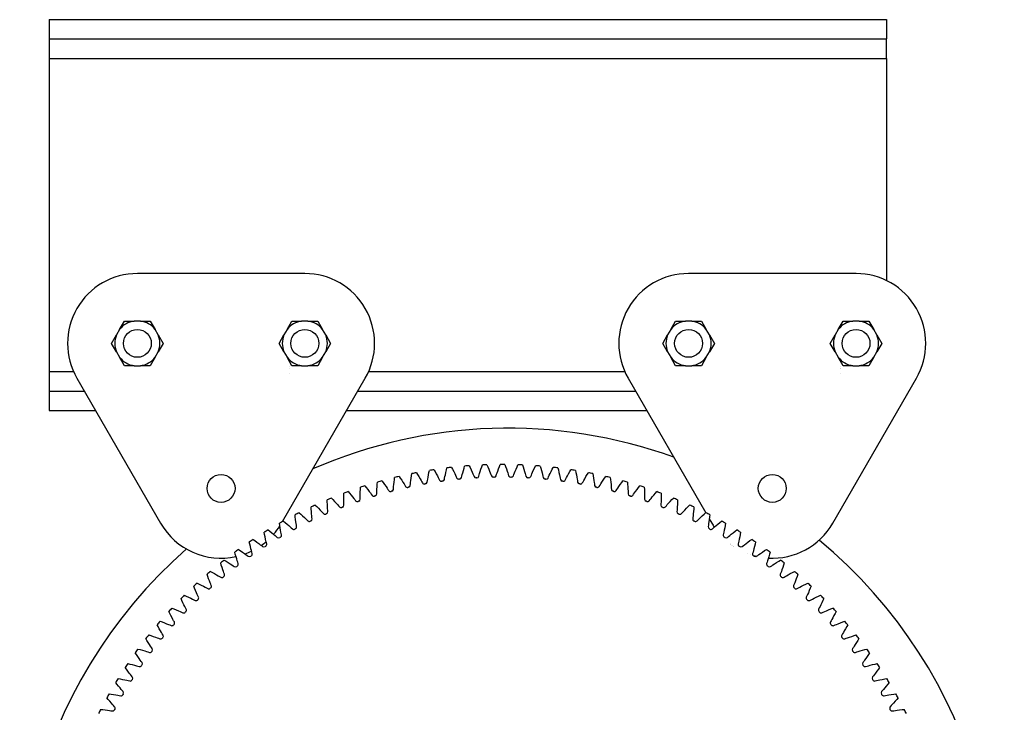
# Model space of a CAD drawing. Extents: x -2061 to 933, y -1034 to 399.
# Drawn here: x -219.9 to 130.1, y -8.7 to 239.8 of the extents above; entities that cross this region are included whole.
import ezdxf

# ---------------------------------------------------------------- set-up
doc = ezdxf.new("R2010")
doc.units = 0
doc.layers.get('0').update_dxf_attribs({"linetype": 'CONTINUOUS'})

msp = doc.modelspace()

# ---------------------------------------------------------------- linework, layer by layer
at = {"color": 1}
for p, q in [((-209.249185, 239.837821), (-209.249185, 232.937821)), ((-209.249185, 239.837821), (90.750815, 239.837821)), ((90.750815, 239.837821), (90.750815, 232.937821)), ((-209.249185, 232.937821), (-209.249185, 225.937821)), ((-209.249185, 232.937821), (90.750815, 232.937821)), ((90.750815, 225.937821), (90.750815, 232.937821)), ((-209.249185, 225.937821), (-209.249185, 113.737821)), ((-209.249185, 225.937821), (90.750815, 225.937821)), ((90.750815, 225.937821), (90.750815, 146.279095)), ((-117.676752, 148.83822), (-177.676752, 148.83822)), ((79.802276, 148.83822), (19.802276, 148.83822)), ((-184.037864, 128.82045), (-182.296026, 131.837961)), ((-182.296026, 131.837961), (-178.810948, 131.83822)), ((-176.542557, 131.83822), (-178.810948, 131.83822)), ((-176.542557, 131.83822), (-173.057478, 131.837961)), ((-173.057478, 131.837961), (-171.315641, 128.82045)), ((-124.037864, 128.82045), (-122.296026, 131.837961)), ((-122.296026, 131.837961), (-118.810948, 131.83822)), ((-116.542557, 131.83822), (-118.810948, 131.83822)), ((-116.542557, 131.83822), (-113.057478, 131.837961)), ((-113.057478, 131.837961), (-111.315641, 128.82045)), ((13.441165, 128.82045), (15.183003, 131.837961)), ((15.183003, 131.837961), (18.668081, 131.83822)), ((20.936472, 131.83822), (18.668081, 131.83822)), ((20.936472, 131.83822), (24.42155, 131.837961)), ((24.42155, 131.837961), (26.163388, 128.82045)), ((73.441165, 128.82045), (75.183003, 131.837961)), ((75.183003, 131.837961), (78.668081, 131.83822)), ((80.936472, 131.83822), (78.668081, 131.83822)), ((80.936472, 131.83822), (84.42155, 131.837961)), ((84.42155, 131.837961), (86.163388, 128.82045)), ((-186.914368, 123.838758), (-185.172046, 126.855989)), ((-184.037867, 128.820446), (-185.172044, 126.855993)), ((-170.18146, 126.855993), (-171.315638, 128.820446)), ((-170.181459, 126.855989), (-168.439137, 123.837682)), ((-126.914368, 123.838758), (-125.172046, 126.855989)), ((-124.037867, 128.820446), (-125.172044, 126.855993)), ((-110.18146, 126.855993), (-111.315638, 128.820446)), ((-110.181459, 126.855989), (-108.439137, 123.837682)), ((10.564661, 123.838758), (12.306983, 126.855989)), ((13.441162, 128.820446), (12.306984, 126.855993)), ((27.297568, 126.855993), (26.163391, 128.820446)), ((27.29757, 126.855989), (29.039892, 123.837682)), ((70.564661, 123.838758), (72.306983, 126.855989)), ((73.441162, 128.820446), (72.306984, 126.855993)), ((87.297568, 126.855993), (86.163391, 128.820446)), ((87.29757, 126.855989), (89.039892, 123.837682)), ((-185.172046, 120.820451), (-186.914368, 123.838758)), ((-168.439137, 123.837682), (-170.181459, 120.820451)), ((-125.172046, 120.820451), (-126.914368, 123.838758)), ((-108.439137, 123.837682), (-110.181459, 120.820451)), ((12.306983, 120.820451), (10.564661, 123.838758)), ((29.039892, 123.837682), (27.29757, 120.820451)), ((72.306983, 120.820451), (70.564661, 123.838758)), ((89.039892, 123.837682), (87.29757, 120.820451)), ((-185.172044, 120.820446), (-184.037867, 118.855993)), ((-171.315638, 118.855993), (-170.18146, 120.820446)), ((-125.172044, 120.820446), (-124.037867, 118.855993)), ((-111.315638, 118.855993), (-110.18146, 120.820446)), ((12.306984, 120.820446), (13.441162, 118.855993)), ((26.163391, 118.855993), (27.297568, 120.820446)), ((72.306984, 120.820446), (73.441162, 118.855993)), ((86.163391, 118.855993), (87.297568, 120.820446)), ((-182.296026, 115.838479), (-184.037864, 118.85599)), ((-178.810948, 115.83822), (-182.296026, 115.838479)), ((-178.810948, 115.83822), (-176.542557, 115.83822)), ((-173.057478, 115.838479), (-176.542557, 115.83822)), ((-171.315641, 118.85599), (-173.057478, 115.838479)), ((-122.296026, 115.838479), (-124.037864, 118.85599)), ((-118.810948, 115.83822), (-122.296026, 115.838479)), ((-118.810948, 115.83822), (-116.542557, 115.83822)), ((-113.057478, 115.838479), (-116.542557, 115.83822)), ((-111.315641, 118.85599), (-113.057478, 115.838479)), ((15.183003, 115.838479), (13.441165, 118.85599)), ((18.668081, 115.83822), (15.183003, 115.838479)), ((18.668081, 115.83822), (20.936472, 115.83822)), ((24.42155, 115.838479), (20.936472, 115.83822)), ((26.163388, 118.85599), (24.42155, 115.838479)), ((75.183003, 115.838479), (73.441165, 118.85599)), ((78.668081, 115.83822), (75.183003, 115.838479)), ((78.668081, 115.83822), (80.936472, 115.83822)), ((84.42155, 115.838479), (80.936472, 115.83822)), ((86.163388, 118.85599), (84.42155, 115.838479)), ((-209.249185, 113.737821), (-209.249185, 106.737821)), ((-209.249185, 113.737821), (-200.535741, 113.737821)), ((-123.232667, 113.201876), (-123.231567, 113.201301)), ((-94.817763, 113.737821), (-3.056713, 113.737821)), ((74.246361, 113.201876), (74.247462, 113.201301)), ((-199.327387, 111.33822), (-169.327387, 59.376696)), ((-125.661449, 60.008319), (-96.026117, 111.33822)), ((-1.848359, 111.33822), (25.976092, 63.144858)), ((71.452912, 59.376696), (101.452912, 111.33822)), ((-209.249185, 106.737821), (-209.249185, 99.837821)), ((-209.249185, 106.737821), (-196.671346, 106.737821)), ((-98.682159, 106.737821), (0.807683, 106.737821)), ((-209.249185, 99.837821), (-192.687629, 99.837821)), ((-102.665876, 99.837821), (4.7914, 99.837821)), ((-79.422741, 76.429349), (-79.29119, 77.178795)), ((-77.682644, 77.498755), (-77.274306, 76.856699)), ((-73.372582, 76.706362), (-73.195554, 77.585072)), ((-73.195554, 77.585072), (-73.034681, 78.328776)), ((-71.414814, 78.585338), (-71.031998, 77.927745)), ((-71.031998, 77.927745), (-70.592123, 77.146793)), ((-70.592123, 77.146793), (-70.182081, 76.391367)), ((-67.328766, 76.786029), (-67.139183, 77.624343)), ((-67.139183, 77.624343), (-66.927795, 78.495426)), ((-66.927795, 78.495426), (-66.737848, 79.232241)), ((-65.109157, 79.425009), (-64.752453, 78.752894)), ((-64.752453, 78.752894), (-64.343578, 77.955274)), ((-64.343578, 77.955274), (-63.96351, 77.184333)), ((-63.96351, 77.184333), (-63.673368, 76.574012)), ((-61.262399, 76.811472), (-61.0969, 77.46667)), ((-61.0969, 77.46667), (-60.874551, 78.296895)), ((-60.874551, 78.296895), (-60.629127, 79.159006)), ((-60.629127, 79.159006), (-60.4104, 79.887796)), ((-58.775396, 80.016474), (-58.445354, 79.330873)), ((-58.445354, 79.330873), (-58.068109, 78.517816)), ((-58.068109, 78.517816), (-57.718601, 77.732547)), ((-57.718601, 77.732547), (-57.452643, 77.111306)), ((-57.452643, 77.111306), (-57.245777, 76.611993)), ((-55.180955, 76.733762), (-55.034211, 77.253928)), ((-55.034211, 77.253928), (-54.843116, 77.902124)), ((-54.843116, 77.902124), (-54.588345, 78.72298)), ((-54.588345, 78.72298), (-54.309263, 79.574791)), ((-54.309263, 79.574791), (-54.062092, 80.294432)), ((-52.423298, 80.35882), (-52.120426, 79.660791)), ((-52.120426, 79.660791), (-51.775392, 78.83355)), ((-51.775392, 78.83355), (-51.456983, 78.035165)), ((-51.456983, 78.035165), (-51.215621, 77.403961)), ((-51.215621, 77.403961), (-51.028517, 76.896911)), ((-48.960506, 76.937522), (-48.793454, 77.451527)), ((-48.793454, 77.451527), (-48.577058, 78.09172)), ((-48.577058, 78.09172), (-48.290257, 78.90194)), ((-48.290257, 78.90194), (-47.977948, 79.742139)), ((-47.977948, 79.742139), (-47.702715, 80.45152)), ((-46.062656, 80.45152), (-45.787423, 79.742139)), ((-45.787423, 79.742139), (-45.475132, 78.901989)), ((-45.475132, 78.901989), (-45.188313, 78.09172)), ((-45.188313, 78.09172), (-44.971917, 77.451526)), ((-44.971917, 77.451527), (-44.804865, 76.937522)), ((-42.736854, 76.896911), (-42.54975, 77.403961)), ((-42.54975, 77.403961), (-42.308388, 78.035165)), ((-42.308388, 78.035165), (-41.989998, 78.833502)), ((-41.989998, 78.833502), (-41.644945, 79.660791)), ((-41.644945, 79.660791), (-41.342073, 80.35882)), ((-39.703278, 80.294432), (-39.456108, 79.574791)), ((-39.456108, 79.574791), (-39.177042, 78.723029)), ((-39.177042, 78.723029), (-38.922255, 77.902124)), ((-38.922255, 77.902124), (-38.73116, 77.253928)), ((-38.73116, 77.253928), (-38.584416, 76.733762)), ((-36.519594, 76.611993), (-36.312728, 77.111306)), ((-36.312728, 77.111306), (-36.04677, 77.732548)), ((-36.04677, 77.732548), (-35.697284, 78.517768)), ((-35.697284, 78.517768), (-35.320017, 79.330873)), ((-35.320017, 79.330873), (-34.989975, 80.016474)), ((-33.354971, 79.887796), (-33.136244, 79.159006)), ((-33.136244, 79.159006), (-32.890833, 78.296945)), ((-32.890833, 78.296945), (-32.668471, 77.46667)), ((-32.668471, 77.46667), (-32.502972, 76.811472)), ((-30.092003, 76.574012), (-29.801861, 77.184333)), ((-29.801861, 77.184333), (-29.421816, 77.955228)), ((-29.421816, 77.955228), (-29.012918, 78.752894)), ((-29.012918, 78.752894), (-28.656214, 79.425009)), ((-27.027523, 79.232241), (-26.837576, 78.495426)), ((-26.837576, 78.495426), (-26.626199, 77.624394)), ((-26.626199, 77.624394), (-26.436605, 76.786029)), ((-23.58329, 76.391368), (-23.173273, 77.146747)), ((-23.173273, 77.146747), (-22.733373, 77.927745)), ((-22.733373, 77.927745), (-22.350557, 78.585338)), ((-20.73069, 78.328776), (-20.569817, 77.585072)), ((-20.569817, 77.585072), (-20.392799, 76.706413)), ((-16.491065, 76.856699), (-16.082727, 77.498755)), ((-14.474181, 77.178795), (-14.34263, 76.429349)), ((-91.717068, 73.389299), (-91.644723, 74.146757)), ((-90.066239, 74.591935), (-89.608785, 73.983896)), ((-89.608785, 73.983896), (-89.080169, 73.260058)), ((-85.797028, 73.285362), (-85.707293, 74.140148)), ((-85.707293, 74.140148), (-85.599754, 75.030039)), ((-85.599754, 75.030039), (-85.497727, 75.784072)), ((-83.902983, 76.166936), (-83.469753, 75.541407)), ((-83.469753, 75.541407), (-82.969962, 74.797374)), ((-82.969962, 74.797374), (-82.501914, 74.076448)), ((-82.501914, 74.076448), (-82.142047, 73.50446)), ((-82.142047, 73.50446), (-81.859618, 73.043656)), ((-79.839266, 73.486934), (-79.775701, 74.023653)), ((-79.775701, 74.023653), (-79.688359, 74.693762)), ((-79.688359, 74.693762), (-79.565134, 75.544367)), ((-79.565134, 75.544367), (-79.422741, 76.429349)), ((-77.274306, 76.856699), (-76.804111, 76.093618)), ((-76.804111, 76.093618), (-76.364727, 75.354873)), ((-76.364727, 75.354873), (-76.027594, 74.769198)), ((-76.027594, 74.769198), (-75.763474, 74.29766)), ((-75.763474, 74.29766), (-75.512408, 73.838061)), ((-73.80375, 74.143189), (-73.727277, 74.661279)), ((-73.727277, 74.661279), (-73.642689, 75.195088)), ((-73.642689, 75.195088), (-73.529106, 75.861251)), ((-73.529106, 75.861251), (-73.372582, 76.706362)), ((-70.182081, 76.391367), (-69.868202, 75.792908)), ((-69.868202, 75.792908), (-69.622798, 75.311364)), ((-69.622798, 75.311364), (-69.389969, 74.842263)), ((-67.670649, 75.080074), (-67.573895, 75.594762)), ((-67.573895, 75.594762), (-67.468415, 76.124839)), ((-67.468415, 76.124839), (-67.328766, 76.786029)), ((-63.673368, 76.574012), (-63.447058, 76.083205)), ((-63.447058, 76.083205), (-63.232825, 75.605325)), ((-61.505495, 75.775452), (-61.388609, 76.285945)), ((-61.388609, 76.285945), (-61.262399, 76.811472)), ((-57.245777, 76.611993), (-57.050471, 76.12607)), ((-55.317793, 76.228251), (-55.180955, 76.733762)), ((-51.028517, 76.896911), (-50.852439, 76.403696)), ((-49.117085, 76.437773), (-48.960506, 76.937522)), ((-44.804865, 76.937522), (-44.648286, 76.437774)), ((-42.912932, 76.403695), (-42.736854, 76.896911)), ((-38.584416, 76.733762), (-38.447578, 76.228252)), ((-36.7149, 76.12607), (-36.519594, 76.611993)), ((-32.502972, 76.811472), (-32.376762, 76.285945)), ((-32.376762, 76.285945), (-32.259876, 75.775452)), ((-30.532546, 75.605325), (-30.318313, 76.083205)), ((-30.318313, 76.083205), (-30.092003, 76.574012)), ((-26.436605, 76.786029), (-26.296956, 76.124839)), ((-26.296956, 76.124839), (-26.191476, 75.594762)), ((-26.191476, 75.594762), (-26.094722, 75.080074)), ((-24.375402, 74.842263), (-24.142573, 75.311364)), ((-24.142573, 75.311364), (-23.897169, 75.792908)), ((-23.897169, 75.792908), (-23.58329, 76.391368)), ((-20.392799, 76.706413), (-20.236265, 75.861251)), ((-20.236265, 75.861251), (-20.122682, 75.195088)), ((-20.122682, 75.195088), (-20.038094, 74.661279)), ((-20.038094, 74.661279), (-19.961621, 74.143189)), ((-18.252963, 73.838061), (-18.001897, 74.29766)), ((-18.001897, 74.29766), (-17.737777, 74.769198)), ((-17.737777, 74.769198), (-17.400644, 75.354873)), ((-17.400644, 75.354873), (-16.961287, 76.093574)), ((-16.961287, 76.093574), (-16.491065, 76.856699)), ((-14.34263, 76.429349), (-14.200245, 75.544418)), ((-14.200245, 75.544418), (-14.077012, 74.693762)), ((-14.077012, 74.693762), (-13.98967, 74.023653)), ((-13.98967, 74.023653), (-13.926105, 73.486935)), ((-11.905753, 73.043655), (-11.623324, 73.50446)), ((-11.623324, 73.50446), (-11.263457, 74.076449)), ((-11.263457, 74.076449), (-10.795438, 74.79733)), ((-10.795438, 74.79733), (-10.295618, 75.541407)), ((-10.295618, 75.541407), (-9.862388, 76.166936)), ((-8.267644, 75.784072), (-8.165617, 75.030039)), ((-8.165617, 75.030039), (-8.058084, 74.1402)), ((-8.058084, 74.1402), (-7.968343, 73.285361)), ((-4.685233, 73.260016), (-4.156586, 73.983896)), ((-4.156586, 73.983896), (-3.699132, 74.591935)), ((-2.120648, 74.146757), (-2.048303, 73.389299)), ((-103.734975, 69.394019), (-103.722283, 70.154817)), ((-102.183593, 70.72247), (-101.679843, 70.152197)), ((-101.679843, 70.152197), (-101.096065, 69.472065)), ((-97.82503, 69.754883), (-97.802637, 70.614075)), ((-97.802637, 70.614075), (-97.76525, 71.509659)), ((-97.76525, 71.509659), (-97.722699, 72.269373)), ((-96.16291, 72.77618), (-95.681936, 72.186569)), ((-95.681936, 72.186569), (-95.12531, 71.484043)), ((-95.12531, 71.484043), (-94.602141, 70.802063)), ((-94.602141, 70.802063), (-94.198507, 70.260073)), ((-94.198507, 70.260073), (-93.880794, 69.822847)), ((-91.916498, 69.899788), (-91.901449, 70.423275)), ((-91.901449, 70.423275), (-91.88019, 70.963326)), ((-91.88019, 70.963326), (-91.845694, 71.638222)), ((-91.845694, 71.638222), (-91.789587, 72.495873)), ((-91.789587, 72.495873), (-91.717068, 73.389299)), ((-89.080169, 73.260058), (-88.584178, 72.558064)), ((-88.584178, 72.558064), (-88.202133, 72.000646)), ((-88.202133, 72.000646), (-87.90183, 71.551284)), ((-87.90183, 71.551284), (-87.615478, 71.112801)), ((-85.936028, 71.551047), (-85.900439, 72.07354)), ((-85.900439, 72.07354), (-85.857994, 72.612341)), ((-85.857994, 72.61234), (-85.797028, 73.285362)), ((-81.859618, 73.043656), (-81.590702, 72.594268)), ((-79.89534, 72.966242), (-79.839266, 73.486934)), ((-13.926105, 73.486935), (-13.870031, 72.966242)), ((-12.17467, 72.594268), (-11.905753, 73.043655)), ((-7.968343, 73.285361), (-7.907377, 72.61234)), ((-7.907377, 72.612341), (-7.864932, 72.07354)), ((-7.864932, 72.07354), (-7.829343, 71.551048)), ((-6.149893, 71.1128), (-5.863541, 71.551284)), ((-5.863541, 71.551284), (-5.563238, 72.000646)), ((-5.563238, 72.000646), (-5.181193, 72.558065)), ((-5.181193, 72.558065), (-4.685233, 73.260016)), ((-2.048303, 73.389299), (-1.975788, 72.495925)), ((-1.975788, 72.495925), (-1.919677, 71.638222)), ((-1.919677, 71.638222), (-1.885181, 70.963326)), ((-1.885181, 70.963326), (-1.863922, 70.423275)), ((-1.863922, 70.423275), (-1.848873, 69.899788)), ((0.115423, 69.822847), (0.433136, 70.260073)), ((0.433136, 70.260073), (0.836771, 70.802063)), ((0.836771, 70.802063), (1.359907, 71.484002)), ((1.359907, 71.484002), (1.916565, 72.186569)), ((1.916565, 72.186569), (2.397539, 72.77618)), ((3.957328, 72.269373), (3.999879, 71.509659)), ((3.999879, 71.509659), (4.037265, 70.614127)), ((4.037265, 70.614127), (4.059659, 69.754883)), ((7.33066, 69.472026), (7.914472, 70.152197)), ((7.914472, 70.152197), (8.418222, 70.72247)), ((9.956912, 70.154817), (9.969604, 69.394019)), ((-109.617038, 67.045639), (-109.634225, 67.806349)), ((-109.584043, 66.149882), (-109.617038, 67.045639)), ((-108.119007, 68.433973), (-107.593256, 67.883916)), ((-107.593256, 67.883916), (-106.983226, 67.227228)), ((-106.983226, 67.227228), (-106.408163, 66.588398)), ((-106.408163, 66.588398), (-105.963248, 66.079747)), ((-103.737173, 68.497657), (-103.734975, 69.394019)), ((-103.725817, 67.638248), (-103.737173, 68.497657)), ((-103.707255, 66.962726), (-103.725817, 67.638248)), ((-103.686077, 66.422671), (-103.707255, 66.962726)), ((-101.096065, 69.472065), (-100.546525, 68.81115)), ((-100.546525, 68.81115), (-100.121923, 68.285425)), ((-100.121923, 68.285425), (-99.78729, 67.86101)), ((-99.78729, 67.86101), (-99.467418, 67.446345)), ((-97.833044, 68.538683), (-97.833003, 69.079153)), ((-97.827529, 68.015009), (-97.833044, 68.538683)), ((-97.833003, 69.079153), (-97.82503, 69.754883)), ((-93.880794, 69.822847), (-93.577448, 69.395944)), ((-0.187923, 69.395944), (0.115423, 69.822847)), ((4.059659, 69.754883), (4.067633, 69.079153)), ((4.067673, 68.538683), (4.062158, 68.015009)), ((4.067633, 69.079153), (4.067673, 68.538683)), ((5.702046, 67.446345), (6.021919, 67.86101)), ((6.021919, 67.86101), (6.356552, 68.285425)), ((6.356552, 68.285425), (6.781154, 68.811151)), ((6.781154, 68.811151), (7.33066, 69.472026)), ((9.941884, 66.962726), (9.920706, 66.422672)), ((9.960446, 67.638248), (9.941884, 66.962726)), ((9.971803, 68.497709), (9.960446, 67.638248)), ((9.969604, 69.394019), (9.971803, 68.497709)), ((12.197877, 66.079747), (12.642792, 66.588398)), ((12.642792, 66.588398), (13.21782, 67.22719)), ((13.21782, 67.22719), (13.827885, 67.883916)), ((13.827885, 67.883916), (14.353636, 68.433973)), ((15.851667, 67.045639), (15.818675, 66.149934)), ((15.868854, 67.806349), (15.851667, 67.045639)), ((-119.697563, 63.167087), (-119.130275, 62.659976)), ((-115.402369, 64.46814), (-115.449408, 65.22759)), ((-115.334233, 63.574369), (-115.402369, 64.46814)), ((-115.255483, 62.718501), (-115.334233, 63.574369)), ((-113.959999, 65.914217), (-113.413058, 65.385225)), ((-113.413058, 65.385225), (-112.777717, 64.752993)), ((-112.777717, 64.752993), (-112.178017, 64.137232)), ((-112.178017, 64.137232), (-111.713476, 63.646441)), ((-111.713476, 63.646441), (-111.346575, 63.249589)), ((-111.346575, 63.249589), (-110.995155, 62.8613)), ((-109.538955, 65.291581), (-109.584043, 66.149882)), ((-109.493887, 64.617309), (-109.538955, 65.291581)), ((-109.451523, 64.078502), (-109.493887, 64.617309)), ((-109.404938, 63.556874), (-109.451523, 64.078502)), ((-105.963248, 66.079747), (-105.612211, 65.668797)), ((-105.612211, 65.668797), (-105.276306, 65.26701)), ((-103.660006, 65.899617), (-103.686077, 66.422671)), ((9.920706, 66.422672), (9.894635, 65.899618)), ((11.510934, 65.26701), (11.84684, 65.668797)), ((11.84684, 65.668797), (12.197878, 66.079747)), ((15.686152, 64.078502), (15.639567, 63.556875)), ((15.728516, 64.617309), (15.686152, 64.078502)), ((15.773585, 65.291581), (15.728516, 64.617309)), ((15.818675, 66.149934), (15.773585, 65.291581)), ((17.229783, 62.861299), (17.581204, 63.249589)), ((17.581204, 63.249589), (17.948105, 63.646441)), ((17.948105, 63.646441), (18.412646, 64.137232)), ((18.412646, 64.137232), (19.01231, 64.752956)), ((19.01231, 64.752956), (19.647687, 65.385225)), ((19.647687, 65.385225), (20.194628, 65.914217)), ((21.568866, 63.574421), (21.490112, 62.718501)), ((21.636998, 64.46814), (21.568866, 63.574421)), ((21.684037, 65.22759), (21.636998, 64.46814)), ((25.364905, 62.659976), (25.932192, 63.167087)), ((-125.322851, 60.196819), (-124.736092, 59.712371)), ((-124.736092, 59.712371), (-124.053105, 59.131936)), ((-121.082048, 61.665498), (-121.158866, 62.422515)), ((-120.978875, 60.775091), (-121.082048, 61.665498)), ((-120.866584, 59.922974), (-120.978875, 60.775091)), ((-120.768752, 59.254316), (-120.866584, 59.922974)), ((-119.130275, 62.659976), (-118.470603, 62.053175)), ((-118.470603, 62.053175), (-117.84719, 61.461432)), ((-117.84719, 61.461432), (-117.363739, 60.989257)), ((-117.363739, 60.989258), (-116.98154, 60.607117)), ((-116.98154, 60.607117), (-116.615147, 60.232923)), ((-115.183978, 62.046518), (-115.255483, 62.718501)), ((-115.120493, 61.509789), (-115.183978, 62.046518)), ((-115.053464, 60.990393), (-115.120493, 61.509789)), ((21.355122, 61.509789), (21.288093, 60.990393)), ((21.418607, 62.046518), (21.355122, 61.509789)), ((21.490112, 62.718501), (21.418607, 62.046518)), ((22.849776, 60.232923), (23.216169, 60.607116)), ((23.216169, 60.607116), (23.598368, 60.989258)), ((23.598368, 60.989257), (24.081819, 61.461432)), ((24.081819, 61.461432), (24.705194, 62.053139)), ((24.705194, 62.053139), (25.364905, 62.659976)), ((27.101213, 59.922974), (27.003382, 59.254316)), ((27.21351, 60.775143), (27.101213, 59.922974)), ((27.316677, 61.665498), (27.21351, 60.775143)), ((27.235363, 60.963736), (28.151641, 59.376696)), ((27.393495, 62.422515), (27.316677, 61.665498)), ((30.287695, 59.131902), (30.970721, 59.712371)), ((30.970721, 59.712371), (31.55748, 60.196819)), ((-132.089594, 55.402409), (-132.225571, 56.151065)), ((-130.82719, 57.007994), (-130.221864, 56.546955)), ((-130.221864, 56.546955), (-129.516616, 55.993782)), ((-126.647317, 58.642034), (-126.753796, 59.395451)), ((-126.509266, 57.756364), (-126.647317, 58.642034)), ((-126.363608, 56.909312), (-126.509266, 57.756364)), ((-126.2396, 56.245011), (-126.363608, 56.909312)), ((-126.1342, 55.714918), (-126.2396, 56.245011)), ((-124.053105, 59.131936), (-123.406941, 58.565125)), ((-123.406941, 58.565125), (-122.905325, 58.112294)), ((-122.905325, 58.112294), (-122.508419, 57.745453)), ((-122.508419, 57.745453), (-122.127617, 57.385933)), ((-120.684244, 58.720494), (-120.768752, 59.254316)), ((-120.596876, 58.20413), (-120.684244, 58.720494)), ((26.918874, 58.720495), (26.831505, 58.204131)), ((27.003382, 59.254316), (26.918874, 58.720495)), ((28.362246, 57.385932), (28.743048, 57.745453)), ((28.743048, 57.745453), (29.139954, 58.112294)), ((29.139954, 58.112294), (29.641571, 58.565125)), ((29.641571, 58.565125), (30.287695, 59.131902)), ((32.474229, 56.245011), (32.368829, 55.714918)), ((32.598237, 56.909312), (32.474229, 56.245011)), ((32.743903, 57.756415), (32.598237, 56.909312)), ((32.881946, 58.642034), (32.743903, 57.756415)), ((32.988425, 59.395451), (32.881946, 58.642034)), ((35.751204, 55.993749), (36.456493, 56.546955)), ((36.456493, 56.546955), (37.061819, 57.007994)), ((38.4602, 56.151065), (38.324223, 55.402409)), ((-137.400489, 51.951619), (-137.565752, 52.69436)), ((-136.202093, 53.605528), (-135.579133, 53.16861)), ((-135.579133, 53.16861), (-134.852711, 52.64355)), ((-134.852711, 52.64355), (-134.164068, 52.129184)), ((-131.916879, 54.522842), (-132.089594, 55.402409)), ((-131.738078, 53.682162), (-131.916879, 54.522842)), ((-131.588085, 53.023241), (-131.738078, 53.682162)), ((-131.461955, 52.497695), (-131.588085, 53.023241)), ((-129.516616, 55.993782), (-128.848698, 55.452776)), ((-128.848698, 55.452776), (-128.32969, 55.019988)), ((-128.32969, 55.019988), (-127.918688, 54.669012)), ((-127.918688, 54.669012), (-127.524065, 54.324719)), ((-126.026626, 55.202382), (-126.1342, 55.714918)), ((32.368829, 55.714918), (32.261255, 55.202382)), ((33.758693, 54.324718), (34.153316, 54.669012)), ((34.153316, 54.669012), (34.564319, 55.019988)), ((34.564319, 55.019988), (35.083327, 55.452776)), ((35.083327, 55.452776), (35.751204, 55.993749)), ((37.822714, 53.023241), (37.696584, 52.497695)), ((37.972707, 53.682161), (37.822714, 53.023241)), ((38.151518, 54.522893), (37.972707, 53.682161)), ((38.324223, 55.402409), (38.151518, 54.522893)), ((40.398697, 52.129184), (41.087299, 52.64352)), ((41.087299, 52.64352), (41.813763, 53.16861)), ((41.813763, 53.16861), (42.436722, 53.605528)), ((43.800381, 52.69436), (43.635118, 51.951619)), ((-142.571812, 48.294984), (-142.766108, 49.030664)), ((-141.439272, 49.994667), (-140.799639, 49.582543)), ((-140.799639, 49.582543), (-140.053164, 49.086408)), ((-140.053164, 49.086408), (-139.344857, 48.599474)), ((-137.193375, 51.07951), (-137.400489, 51.951619)), ((-136.981707, 50.246498), (-137.193375, 51.07951)), ((-136.805961, 49.593974), (-136.981707, 50.246498)), ((-136.659295, 49.073785), (-136.805961, 49.593974)), ((-136.51184, 48.571269), (-136.659295, 49.073785)), ((-134.164068, 52.129184), (-133.62847, 51.717106)), ((-133.62847, 51.717106), (-133.204005, 51.382536)), ((-133.204005, 51.382536), (-132.796169, 51.054001)), ((-131.334342, 51.989777), (-131.461955, 52.497695)), ((34.665008, 51.980387), (34.666539, 51.979222)), ((34.760983, 51.907732), (34.762685, 51.90645)), ((34.968174, 51.753341), (34.969755, 51.752176)), ((35.1744, 51.602938), (35.17581, 51.601921)), ((35.371334, 51.462291), (35.372556, 51.461428)), ((35.83651, 51.141282), (35.837664, 51.140505)), ((35.930906, 51.078016), (35.932066, 51.077242)), ((37.696584, 52.497695), (37.568971, 51.989777)), ((39.030798, 51.054001), (39.438634, 51.382536)), ((39.438634, 51.382536), (39.863099, 51.717106)), ((39.863099, 51.717106), (40.398697, 52.129184)), ((42.893924, 49.073785), (42.746469, 48.571269)), ((43.04059, 49.593974), (42.893924, 49.073785)), ((43.216336, 50.246498), (43.04059, 49.593974)), ((43.428016, 51.079561), (43.216336, 50.246498)), ((43.635118, 51.951619), (43.428016, 51.079561)), ((45.579486, 48.599474), (46.287749, 49.086379)), ((46.287749, 49.086379), (47.034268, 49.582543)), ((47.034268, 49.582543), (47.673901, 49.994667)), ((49.000737, 49.030664), (48.806441, 48.294984)), ((-146.530651, 46.180979), (-145.875332, 45.794285)), ((-145.875332, 45.794285), (-145.109953, 45.327839)), ((-142.330618, 47.431679), (-142.571812, 48.294984)), ((-142.08641, 46.60762), (-142.330618, 47.431679)), ((-141.885181, 45.962498), (-142.08641, 46.60762)), ((-141.718206, 45.448468), (-141.885181, 45.962498)), ((-139.344857, 48.599474), (-138.793494, 48.208741)), ((-138.793494, 48.208741), (-138.356221, 47.891094)), ((-138.356221, 47.891094), (-137.935801, 47.578824)), ((40.991058, 48.480918), (40.992745, 48.480282)), ((41.834223, 48.180491), (41.835351, 48.180111)), ((44.17043, 47.578823), (44.59085, 47.891094)), ((44.59085, 47.891094), (45.028123, 48.208741)), ((45.028123, 48.208741), (45.579486, 48.599474)), ((48.11981, 45.962498), (47.952835, 45.448469)), ((48.321039, 46.607619), (48.11981, 45.962498)), ((48.565262, 47.43173), (48.321039, 46.607619)), ((48.806441, 48.294984), (48.565262, 47.43173)), ((51.344538, 45.327811), (52.109961, 45.794285)), ((52.109961, 45.794285), (52.76528, 46.180979)), ((-151.468381, 42.170345), (-150.798385, 41.809677)), ((-147.595589, 44.438144), (-147.818617, 45.165629)), ((-147.320688, 43.584974), (-147.595589, 44.438144)), ((-147.044316, 42.771137), (-147.320688, 43.584974)), ((-146.817915, 42.134413), (-147.044316, 42.771137)), ((-146.630887, 41.627335), (-146.817915, 42.134413)), ((-145.109953, 45.327839), (-144.383076, 44.869088)), ((-144.383076, 44.869088), (-143.816798, 44.500303)), ((-143.816798, 44.500303), (-143.367391, 44.200068)), ((-143.367391, 44.200068), (-142.935036, 43.904544)), ((-141.551136, 44.952129), (-141.718206, 45.448468)), ((47.952835, 45.448469), (47.785765, 44.952129)), ((49.169665, 43.904544), (49.60202, 44.200068)), ((49.60202, 44.200068), (50.051427, 44.500303)), ((50.051427, 44.500303), (50.617706, 44.869088)), ((50.617706, 44.869088), (51.344538, 45.327811)), ((53.052544, 42.134413), (52.865516, 41.627335)), ((53.278945, 42.771137), (53.052544, 42.134413)), ((53.555334, 43.585023), (53.278945, 42.771137)), ((53.830218, 44.438144), (53.555334, 43.585023)), ((54.053247, 45.165629), (53.830218, 44.438144)), ((57.033014, 41.809677), (57.70301, 42.170345)), ((-152.464074, 40.387044), (-152.715491, 41.105212)), ((-152.15589, 39.545325), (-152.464074, 40.387044)), ((-151.847779, 38.742965), (-152.15589, 39.545325)), ((-151.596555, 38.115621), (-151.847779, 38.742965)), ((-150.798385, 41.809677), (-150.015284, 41.373639)), ((-150.015284, 41.373639), (-149.270957, 40.943779)), ((-149.270957, 40.943779), (-148.690636, 40.59751)), ((-148.690636, 40.59751), (-148.229789, 40.31515)), ((-148.229789, 40.31515), (-147.786165, 40.036828)), ((-146.44446, 41.137937), (-146.630887, 41.627335)), ((52.865516, 41.627335), (52.679089, 41.137938)), ((54.020794, 40.036828), (54.464418, 40.31515)), ((54.464418, 40.31515), (54.925265, 40.59751)), ((54.925265, 40.59751), (55.505586, 40.943779)), ((55.505586, 40.943779), (56.249868, 41.373613)), ((56.249868, 41.373613), (57.033014, 41.809677)), ((58.082408, 38.742965), (57.831184, 38.115621)), ((58.390537, 39.545373), (58.082408, 38.742965)), ((58.698703, 40.387044), (58.390537, 39.545373)), ((58.950121, 41.105212), (58.698703, 40.387044)), ((-157.16976, 36.147932), (-157.449179, 36.855676)), ((-156.828768, 35.318961), (-157.16976, 36.147932)), ((-156.489394, 34.529316), (-156.828768, 35.318961)), ((-156.244846, 37.968949), (-155.561208, 37.634862)), ((-155.561208, 37.634862), (-154.761592, 37.229905)), ((-154.761592, 37.229905), (-154.000962, 36.829599)), ((-154.000962, 36.829599), (-153.407495, 36.50638)), ((-153.407495, 36.50638), (-152.935917, 36.242331)), ((-152.935917, 36.242331), (-152.481709, 35.98164)), ((-151.389764, 37.616276), (-151.596555, 38.115621)), ((-151.184267, 37.134575), (-151.389764, 37.616276)), ((57.624393, 37.616277), (57.418896, 37.134575)), ((57.831184, 38.115621), (57.624393, 37.616277)), ((58.716337, 35.98164), (59.170546, 36.242331)), ((59.170546, 36.242331), (59.642124, 36.50638)), ((59.642124, 36.50638), (60.235591, 36.829599)), ((60.235591, 36.829599), (60.996175, 37.229881)), ((60.996175, 37.229881), (61.795837, 37.634862)), ((61.795837, 37.634862), (62.479475, 37.968949)), ((63.063417, 35.319009), (62.724023, 34.529316)), ((63.404389, 36.147932), (63.063417, 35.319009)), ((63.683808, 36.855676), (63.404389, 36.147932)), ((-161.705391, 31.727344), (-162.012381, 32.423572)), ((-161.332117, 30.912399), (-161.705391, 31.727344)), ((-160.852684, 33.583269), (-160.156456, 33.276279)), ((-160.156456, 33.276279), (-159.341558, 32.903027)), ((-159.341558, 32.903027), (-158.565799, 32.532892)), ((-158.565799, 32.532892), (-157.960099, 32.233221)), ((-157.960099, 32.233221), (-157.478519, 31.987889)), ((-157.478519, 31.987889), (-157.014426, 31.745232)), ((-156.213735, 33.912319), (-156.489394, 34.529316)), ((-155.987499, 33.421478), (-156.213735, 33.912319)), ((-155.763248, 32.948215), (-155.987499, 33.421478)), ((62.222128, 33.421478), (61.997877, 32.948216)), ((62.448364, 33.912319), (62.222128, 33.421478)), ((62.724023, 34.529316), (62.448364, 33.912319)), ((63.249054, 31.745232), (63.713148, 31.987889)), ((63.713148, 31.987889), (64.194728, 32.233221)), ((64.194728, 32.233221), (64.800428, 32.532892)), ((64.800428, 32.532892), (65.57614, 32.903005)), ((65.57614, 32.903005), (66.391085, 33.276279)), ((66.391085, 33.276279), (67.087313, 33.583269)), ((67.94002, 31.727344), (67.566768, 30.912446)), ((68.24701, 32.423572), (67.94002, 31.727344)), ((-165.284788, 29.020067), (-164.577044, 28.740648)), ((-164.577044, 28.740648), (-163.748121, 28.399676)), ((-163.748121, 28.399676), (-162.958428, 28.060282)), ((-162.958428, 28.060282), (-162.341431, 27.784622)), ((-160.962004, 30.136687), (-161.332117, 30.912399)), ((-160.662333, 29.530987), (-160.962004, 30.136687)), ((-160.417001, 29.049407), (-160.662333, 29.530987)), ((-160.174344, 28.585313), (-160.417001, 29.049407)), ((66.651631, 29.049407), (66.408973, 28.585314)), ((66.896962, 29.530987), (66.651631, 29.049407)), ((67.196633, 30.136687), (66.896962, 29.530987)), ((67.566768, 30.912446), (67.196633, 30.136687)), ((68.57606, 27.784622), (69.193057, 28.060282)), ((69.193057, 28.060282), (69.982702, 28.399656)), ((69.982702, 28.399656), (70.811673, 28.740648)), ((70.811673, 28.740648), (71.519417, 29.020067)), ((-166.063975, 27.132096), (-166.398061, 27.815734)), ((-165.658993, 26.332433), (-166.063975, 27.132096)), ((-165.258711, 25.57185), (-165.658993, 26.332433)), ((-164.935492, 24.978383), (-165.258711, 25.57185)), ((-164.671443, 24.506805), (-164.935492, 24.978383)), ((-164.410752, 24.052596), (-164.671443, 24.506805)), ((-162.341431, 27.784623), (-161.85059, 27.558387)), ((-161.85059, 27.558387), (-161.377328, 27.334136)), ((67.611957, 27.334136), (68.085219, 27.558386)), ((68.085219, 27.558386), (68.57606, 27.784623)), ((70.906072, 24.506805), (70.645381, 24.052597)), ((71.170121, 24.978383), (70.906072, 24.506805)), ((71.49334, 25.57185), (71.170121, 24.978383)), ((71.893646, 26.33248), (71.49334, 25.57185)), ((72.298604, 27.132096), (71.893646, 26.33248)), ((72.63269, 27.815734), (72.298604, 27.132096)), ((-170.238789, 22.369273), (-170.599457, 23.039268)), ((-169.802725, 21.586127), (-170.238789, 22.369273)), ((-169.372891, 20.841845), (-169.802725, 21.586127)), ((-169.534324, 24.286379), (-168.816156, 24.034962)), ((-168.816156, 24.034962), (-167.974485, 23.726796)), ((-167.974485, 23.726796), (-167.172077, 23.418667)), ((-167.172077, 23.418667), (-166.544733, 23.167443)), ((-166.544733, 23.167443), (-166.045389, 22.960652)), ((-166.045389, 22.960652), (-165.563688, 22.755155)), ((71.798316, 22.755155), (72.280018, 22.960652)), ((72.280018, 22.960652), (72.779362, 23.167443)), ((72.779362, 23.167443), (73.406706, 23.418667)), ((73.406706, 23.418667), (74.209066, 23.726778)), ((74.209066, 23.726778), (75.050785, 24.034962)), ((75.050785, 24.034962), (75.768953, 24.286379)), ((76.03738, 21.586172), (75.60752, 20.841845)), ((76.473418, 22.369273), (76.03738, 21.586172)), ((76.834087, 23.039268), (76.473418, 22.369273)), ((-174.223397, 17.44622), (-174.610091, 18.101539)), ((-173.594741, 19.389505), (-172.867256, 19.166477)), ((-172.867256, 19.166477), (-172.014135, 18.891592)), ((-172.014135, 18.891592), (-171.200249, 18.615203)), ((-171.200249, 18.615203), (-170.563525, 18.388803)), ((-170.563525, 18.388803), (-170.056447, 18.201775)), ((-170.056447, 18.201775), (-169.56705, 18.015348)), ((-169.026622, 20.261524), (-169.372891, 20.841845)), ((-168.744262, 19.800677), (-169.026622, 20.261524)), ((-168.46594, 19.357053), (-168.744262, 19.800677)), ((74.978891, 19.800677), (74.700569, 19.357053)), ((75.261251, 20.261524), (74.978891, 19.800677)), ((75.60752, 20.841845), (75.261251, 20.261524)), ((75.801678, 18.015348), (76.291076, 18.201775)), ((76.291076, 18.201775), (76.798154, 18.388803)), ((76.798154, 18.388803), (77.434878, 18.615203)), ((77.434878, 18.615203), (78.248715, 18.891576)), ((78.248715, 18.891576), (79.101885, 19.166477)), ((79.101885, 19.166477), (79.82937, 19.389505)), ((80.844721, 18.101539), (80.458026, 17.44622)), ((-177.459776, 14.336996), (-176.724096, 14.1427)), ((-176.724096, 14.1427), (-175.860842, 13.901521)), ((-173.756923, 16.680797), (-174.223397, 17.44622)), ((-173.298201, 15.953964), (-173.756923, 16.680797)), ((-172.929415, 15.387686), (-173.298201, 15.953964)), ((-172.62918, 14.938279), (-172.929415, 15.387686)), ((-172.333656, 14.505924), (-172.62918, 14.938279)), ((78.863809, 14.938279), (78.568285, 14.505924)), ((79.164044, 15.387686), (78.863809, 14.938279)), ((79.532829, 15.953964), (79.164044, 15.387686)), ((79.99158, 16.680841), (79.532829, 15.953964)), ((80.458026, 17.44622), (79.99158, 16.680841)), ((82.095421, 13.901506), (82.958725, 14.1427)), ((82.958725, 14.1427), (83.694405, 14.336996)), ((-178.011655, 12.370527), (-178.423779, 13.01016)), ((-177.515491, 11.624008), (-178.011655, 12.370527)), ((-177.028586, 10.915745), (-177.515491, 11.624008)), ((-176.637853, 10.364382), (-177.028586, 10.915745)), ((-175.860842, 13.901521), (-175.036731, 13.657298)), ((-175.036731, 13.657298), (-174.39161, 13.456069)), ((-174.39161, 13.456069), (-173.877581, 13.289094)), ((-173.877581, 13.289094), (-173.381241, 13.122024)), ((79.61587, 13.122024), (80.11221, 13.289093)), ((80.11221, 13.289093), (80.626239, 13.456069)), ((80.626239, 13.456069), (81.271361, 13.657298)), ((81.271361, 13.657298), (82.095421, 13.901506)), ((83.263215, 10.915745), (82.872482, 10.364382)), ((83.750149, 11.624051), (83.263215, 10.915745)), ((84.246284, 12.370527), (83.750149, 11.624051)), ((84.658408, 13.01016), (84.246284, 12.370527)), ((-181.597722, 7.150021), (-182.03464, 7.772981)), ((-181.072632, 6.423557), (-181.597722, 7.150021)), ((-181.123472, 9.13664), (-180.380731, 8.971377)), ((-180.380731, 8.971377), (-179.508673, 8.764275)), ((-179.508673, 8.764275), (-178.67561, 8.552595)), ((-178.67561, 8.552595), (-178.023086, 8.376849)), ((-178.023086, 8.376849), (-177.502897, 8.230183)), ((-177.502897, 8.230183), (-177.000381, 8.082728)), ((-176.320206, 9.927108), (-176.637853, 10.364382)), ((-176.007935, 9.506689), (-176.320206, 9.927108)), ((82.554835, 9.927109), (82.242565, 9.506689)), ((82.872482, 10.364382), (82.554835, 9.927109)), ((83.23501, 8.082728), (83.737526, 8.230183)), ((83.737526, 8.230183), (84.257715, 8.376849)), ((84.257715, 8.376849), (84.910239, 8.552595)), ((84.910239, 8.552595), (85.743251, 8.764263)), ((85.743251, 8.764263), (86.61536, 8.971377)), ((86.61536, 8.971377), (87.358101, 9.13664)), ((87.832351, 7.150021), (87.307292, 6.423599)), ((88.269269, 7.772981), (87.832351, 7.150021)), ((-184.580177, 3.796458), (-183.831521, 3.660482)), ((-183.831521, 3.660482), (-182.952005, 3.487777)), ((-180.558296, 5.734956), (-181.072632, 6.423557)), ((-180.146218, 5.199358), (-180.558296, 5.734956)), ((-179.811648, 4.774893), (-180.146218, 5.199358)), ((-179.483113, 4.367057), (-179.811648, 4.774893)), ((86.046277, 4.774893), (85.717742, 4.367057)), ((86.380847, 5.199358), (86.046277, 4.774893)), ((86.792925, 5.734956), (86.380847, 5.199358)), ((87.307292, 6.423599), (86.792925, 5.734956)), ((89.186583, 3.487767), (90.06615, 3.660482)), ((90.06615, 3.660482), (90.814806, 3.796458)), ((-184.976067, 1.792752), (-185.437106, 2.398078)), ((-184.422861, 1.087463), (-184.976067, 1.792752)), ((-183.881888, 0.419586), (-184.422861, 1.087463)), ((-183.4491, -0.099422), (-183.881888, 0.419586)), ((-182.952005, 3.487777), (-182.111273, 3.308966)), ((-182.111273, 3.308966), (-181.452353, 3.158973)), ((-181.452353, 3.158973), (-180.926807, 3.032843)), ((-180.926807, 3.032843), (-180.41889, 2.90523)), ((86.653518, 2.90523), (87.161436, 3.032843)), ((87.161436, 3.032843), (87.686982, 3.158973)), ((87.686982, 3.158973), (88.345903, 3.308966)), ((88.345903, 3.308966), (89.186583, 3.487767)), ((90.116517, 0.419585), (89.683729, -0.099422)), ((90.657523, 1.087504), (90.116517, 0.419585)), ((91.210696, 1.792752), (90.657523, 1.087504)), ((91.671735, 2.398078), (91.210696, 1.792752)), ((-188.141483, -3.69302), (-188.625931, -3.106261)), ((-187.824563, -1.675316), (-187.071146, -1.781795)), ((-187.071146, -1.781795), (-186.185527, -1.919838)), ((-186.185527, -1.919838), (-185.338424, -2.065504)), ((-185.338424, -2.065504), (-184.674123, -2.189512)), ((-184.674123, -2.189512), (-184.14403, -2.294912)), ((-184.14403, -2.294912), (-183.631494, -2.402486)), ((-183.098124, -0.510425), (-183.4491, -0.099422)), ((-182.75383, -0.905048), (-183.098124, -0.510425)), ((89.332753, -0.510425), (88.98846, -0.905047)), ((89.683729, -0.099422), (89.332753, -0.510425)), ((89.866123, -2.402486), (90.378659, -2.294912)), ((90.378659, -2.294912), (90.908752, -2.189512)), ((90.908752, -2.189512), (91.573053, -2.065504)), ((91.573053, -2.065504), (92.420105, -1.919846)), ((92.420105, -1.919846), (93.305775, -1.781795)), ((93.305775, -1.781795), (94.059193, -1.675316)), ((94.86056, -3.106261), (94.376112, -3.69302)), ((-187.561014, -4.376047), (-188.141483, -3.69302)), ((-186.994237, -5.022171), (-187.561014, -4.376047)), ((-186.541407, -5.523787), (-186.994237, -5.022171)), ((-186.174565, -5.920694), (-186.541407, -5.523787)), ((-185.815044, -6.301496), (-186.174565, -5.920694)), ((92.409194, -5.920693), (92.049674, -6.301495)), ((92.776036, -5.523787), (92.409194, -5.920693)), ((93.228866, -5.022171), (92.776036, -5.523787)), ((93.795677, -4.376007), (93.228866, -5.022171)), ((94.376112, -3.69302), (93.795677, -4.376007)), ((-190.851627, -7.270246), (-190.09461, -7.347064)), ((-190.09461, -7.347064), (-189.204255, -7.450231)), ((-189.204255, -7.450231), (-188.352086, -7.562528)), ((-188.352086, -7.562528), (-187.683428, -7.66036)), ((-187.683429, -7.66036), (-187.149607, -7.744868)), ((-187.149607, -7.744868), (-186.633243, -7.832236)), ((92.867871, -7.832236), (93.384236, -7.744868)), ((93.384236, -7.744868), (93.918058, -7.66036)), ((93.918058, -7.66036), (94.586715, -7.562528)), ((94.586715, -7.562528), (95.438832, -7.450237)), ((95.438832, -7.450237), (96.329239, -7.347064)), ((96.329239, -7.347064), (97.086257, -7.270246))]:
    msp.add_line(p, q, dxfattribs=at)
for centre in [(-177.676752, 123.83822), (-117.676752, 123.83822), (19.802276, 123.83822), (79.802276, 123.83822), (-147.676752, 71.876696), (49.802276, 71.876696)]:
    msp.add_circle(centre, 5, dxfattribs=at)
for centre, radius, start, end in [((-177.676752, 123.83822), 25, 90, 210), ((-117.676752, 123.83822), 25, 330, 90), ((19.802276, 123.83822), 25, 90, 210), ((79.802276, 123.83822), 25, 330, 90), ((-177.676752, 123.83822), 8.08, 98.069301, 141.930699), ((-177.676752, 123.83822), 8.08, 38.069301, 81.930699), ((-117.676752, 123.83822), 8.08, 98.069301, 141.930699), ((-117.676752, 123.83822), 8.08, 38.069301, 81.930699), ((19.802276, 123.83822), 8.08, 98.069301, 141.930699), ((19.802276, 123.83822), 8.08, 38.069301, 81.930699), ((79.802276, 123.83822), 8.08, 98.069301, 141.930699), ((79.802276, 123.83822), 8.08, 38.069301, 81.930699), ((-177.676752, 123.83822), 8.08, 158.069301, 201.930699), ((-177.676752, 123.83822), 8.08, 338.069301, 21.930699), ((-117.676752, 123.83822), 8.08, 158.069301, 201.930699), ((-117.676752, 123.83822), 8.08, 338.069301, 21.930699), ((19.802276, 123.83822), 8.08, 158.069301, 201.930699), ((19.802276, 123.83822), 8.08, 338.069301, 21.930699), ((79.802276, 123.83822), 8.08, 158.069301, 201.930699), ((79.802276, 123.83822), 8.08, 338.069301, 21.930699), ((-177.676752, 123.83822), 8.08, 218.069301, 261.930699), ((-177.676752, 123.83822), 8.08, 278.069301, 321.930699), ((-117.676752, 123.83822), 8.08, 218.069301, 261.930699), ((-117.676752, 123.83822), 8.08, 278.069301, 321.930699), ((19.802276, 123.83822), 8.08, 218.069301, 261.930699), ((19.802276, 123.83822), 8.08, 278.069301, 321.930699), ((79.802276, 123.83822), 8.08, 218.069301, 261.930699), ((79.802276, 123.83822), 8.08, 278.069301, 321.930699), ((-117.676752, 123.83822), 10.665, 239.064849, 239.07204), ((-117.676752, 123.83822), 10, 237.042979, 237.050742), ((79.802276, 123.83822), 10.665, 239.064849, 239.07204), ((79.802276, 123.83822), 10.44, 238.409346, 238.416724), ((79.802276, 123.83822), 10, 237.042979, 237.050742), ((-44.882685, -81.546427), 175, 70.172364, 113.554322), ((-46.88269, -81.546405), 162, 100.959973, 101.540027), ((-46.882689, -81.546404), 162, 98.709973, 99.290027), ((-46.882688, -81.546404), 162, 96.459973, 97.040027), ((-46.882687, -81.546404), 162, 94.209973, 94.790027), ((-46.882686, -81.546404), 162, 91.959973, 92.540027), ((-46.882685, -81.546404), 162, 89.709973, 90.290027), ((-46.882685, -81.546404), 162, 87.459973, 88.040027), ((-46.882684, -81.546404), 162, 85.209973, 85.790027), ((-46.882683, -81.546404), 162, 82.959973, 83.540027), ((-46.882682, -81.546404), 162, 80.709973, 81.290027), ((-46.882681, -81.546405), 162, 78.459973, 79.040027), ((-46.882692, -81.546405), 162, 105.459973, 106.040027), ((-46.882691, -81.546405), 162, 103.209973, 103.790027), ((-74.860857, 74.209521), 0.75, 209.688167, 283.371774), ((-46.882685, -81.546427), 157.5, 100.081833, 100.168167), ((-74.543597, 74.266176), 0.75, 276.878229, 350.561797), ((-68.724337, 75.187857), 0.75, 207.438167, 281.121774), ((-46.882685, -81.546427), 157.5, 97.831833, 97.918167), ((-68.405098, 75.232013), 0.75, 274.628229, 348.311797), ((-62.554139, 75.924519), 0.75, 205.188167, 278.871774), ((-46.882685, -81.546427), 157.5, 95.581833, 95.668167), ((-62.233412, 75.956108), 0.75, 272.378229, 346.061797), ((-56.359777, 76.418373), 0.75, 202.938167, 276.621774), ((-46.882685, -81.546427), 157.5, 93.331833, 93.418167), ((-56.038057, 76.437346), 0.75, 270.128229, 343.811797), ((-50.150801, 76.668657), 0.75, 200.688167, 274.371774), ((-46.882685, -81.546427), 157.5, 91.081833, 91.168167), ((-49.828584, 76.674985), 0.75, 267.878229, 341.561797), ((-43.936787, 76.674985), 0.75, 198.438167, 272.121774), ((-46.882685, -81.546427), 157.5, 88.831833, 88.918167), ((-43.61457, 76.668657), 0.75, 265.628229, 339.311797), ((-37.727314, 76.437346), 0.75, 196.188167, 269.871774), ((-46.882685, -81.546427), 157.5, 86.581833, 86.668167), ((-37.405594, 76.418373), 0.75, 263.378229, 337.061797), ((-31.531959, 75.956108), 0.75, 193.938167, 267.621774), ((-46.882685, -81.546427), 157.5, 84.331833, 84.418167), ((-31.211232, 75.924519), 0.75, 261.128229, 334.811797), ((-25.360273, 75.232013), 0.75, 191.688167, 265.371774), ((-46.882685, -81.546427), 157.5, 82.081833, 82.168167), ((-25.041034, 75.187857), 0.75, 258.878229, 332.561797), ((-19.221774, 74.266176), 0.75, 189.438167, 263.121774), ((-46.882685, -81.546427), 157.5, 79.831833, 79.918167), ((-18.904514, 74.209521), 0.75, 256.628229, 330.311797), ((-46.88268, -81.546405), 162, 76.209973, 76.790027), ((-46.882679, -81.546405), 162, 73.959973, 74.540027), ((-46.882693, -81.546406), 162, 109.959973, 110.540027), ((-46.882692, -81.546405), 162, 107.709973, 108.290027), ((-86.995081, 71.534235), 0.75, 214.188167, 287.871774), ((-46.882685, -81.546427), 157.5, 104.581833, 104.668167), ((-86.683244, 71.615608), 0.75, 281.378229, 355.061797), ((-80.954237, 72.991021), 0.75, 211.938167, 285.621774), ((-46.882685, -81.546427), 157.5, 102.331833, 102.418167), ((-80.639446, 73.060088), 0.75, 279.128229, 352.811797), ((-13.125925, 73.060088), 0.75, 187.188167, 260.871774), ((-46.882685, -81.546427), 157.5, 77.581833, 77.668167), ((-12.811134, 72.991021), 0.75, 254.378229, 328.061797), ((-7.082127, 71.615608), 0.75, 184.938167, 258.621774), ((-46.882686, -81.546427), 157.5, 75.331833, 75.418167), ((-6.77029, 71.534235), 0.75, 252.128229, 325.811797), ((-46.882679, -81.546405), 162, 71.709973, 72.290027), ((-46.882678, -81.546406), 162, 69.459973, 70.040027), ((-46.882694, -81.546406), 162, 112.209973, 112.790027), ((-98.881998, 67.915156), 0.75, 218.688167, 292.371774), ((-46.882685, -81.546427), 157.5, 109.081833, 109.168167), ((-98.577507, 68.020745), 0.75, 285.878229, 359.561797), ((-92.974074, 69.84141), 0.75, 216.438167, 290.121774), ((-46.882685, -81.546427), 157.5, 106.831833, 106.918167), ((-92.665672, 69.934963), 0.75, 283.628229, 357.311797), ((-1.099699, 69.934963), 0.75, 182.688167, 256.371774), ((-46.882685, -81.546427), 157.5, 73.081833, 73.168167), ((-0.791297, 69.84141), 0.75, 249.878229, 323.561797), ((4.812136, 68.020745), 0.75, 180.438167, 254.121774), ((-46.882685, -81.546426), 157.5, 70.831833, 70.918167), ((5.116627, 67.915156), 0.75, 247.628229, 321.311797), ((-46.882677, -81.546406), 162, 67.209973, 67.790027), ((-46.882696, -81.546407), 162, 116.709973, 117.290027), ((-46.882695, -81.546406), 162, 114.459973, 115.040027), ((-110.153054, 63.50375), 0.75, 290.378229, 4.061797), ((-104.709743, 65.758443), 0.75, 220.938167, 294.621774), ((-46.882685, -81.546427), 157.5, 111.331833, 111.418167), ((-104.409631, 65.875905), 0.75, 288.128229, 1.811797), ((10.64426, 65.875905), 0.75, 178.188167, 251.871774), ((-46.882686, -81.546427), 157.5, 68.581833, 68.668167), ((10.944372, 65.758444), 0.75, 245.378229, 319.061797), ((16.387683, 63.50375), 0.75, 175.938167, 249.621774), ((-46.882676, -81.546406), 162, 64.959973, 65.540027), ((-46.882675, -81.546407), 162, 62.709973, 63.290027), ((-46.882696, -81.546407), 162, 118.959973, 119.540027), ((-116.088888, 60.767293), 0.75, 225.438167, 299.121774), ((-46.882685, -81.546427), 157.5, 115.831833, 115.918167), ((-115.798918, 60.907939), 0.75, 292.628229, 6.311797), ((-110.448322, 63.374597), 0.75, 223.188167, 296.871774), ((-46.882685, -81.546427), 157.5, 113.581833, 113.668167), ((-46.882685, -81.546427), 157.5, 66.331833, 66.418167), ((16.682951, 63.374597), 0.75, 243.128229, 316.811797), ((22.033547, 60.907939), 0.75, 173.688167, 247.371774), ((-46.882685, -81.546427), 157.5, 64.081833, 64.168167), ((22.323517, 60.767293), 0.75, 240.878229, 314.561797), ((-46.882674, -81.546407), 162, 60.459973, 61.040027), ((-147.676752, 71.876696), 25, 210, 282.329711), ((-46.882697, -81.546407), 162, 121.209973, 121.790027), ((-147.676752, 71.876696), 25, 318.90188, 327.495653), ((-121.622743, 57.940552), 0.75, 227.688167, 301.371774), ((-46.882685, -81.546427), 157.5, 118.081833, 118.168167), ((-121.338518, 58.092473), 0.75, 294.878229, 8.561797), ((27.573147, 58.092473), 0.75, 171.438167, 245.121774), ((-46.882685, -81.546427), 157.5, 61.831833, 61.918167), ((27.857372, 57.940552), 0.75, 238.628229, 312.311797), ((49.802276, 71.876696), 25, 210, 213.722924), ((-46.882674, -81.546407), 162, 58.209973, 58.790027), ((49.802276, 71.876696), 25, 266.816266, 330), ((-44.882685, -81.546427), 175, 131.159252, 50.436361), ((-46.882698, -81.546408), 162, 123.459973, 124.040027), ((-147.676752, 71.876696), 25, 305.149311, 310.260996), ((-127.041354, 54.898731), 0.75, 229.938167, 303.621774), ((-46.882685, -81.546427), 157.5, 120.331833, 120.418167), ((-126.763313, 55.061694), 0.75, 297.128229, 10.811797), ((32.997942, 55.061694), 0.75, 169.188167, 242.871774), ((-46.882685, -81.546426), 157.5, 59.581833, 59.668167), ((33.275983, 54.898731), 0.75, 236.378229, 310.061797), ((-46.882673, -81.546408), 162, 55.959973, 56.540027), ((-46.882699, -81.546408), 162, 125.709973, 126.290027), ((-147.676752, 71.876696), 25, 290.132268, 295.921715), ((-132.336367, 51.646523), 0.75, 232.188167, 305.871774), ((-46.882685, -81.546427), 157.5, 122.581833, 122.668167), ((-132.064937, 51.820276), 0.75, 299.378229, 13.061797), ((38.299566, 51.820276), 0.75, 166.938167, 240.621774), ((-46.882686, -81.546427), 157.5, 57.331833, 57.418167), ((38.570996, 51.646523), 0.75, 234.128229, 307.811797), ((-46.882672, -81.546408), 162, 53.709973, 54.290027), ((-46.882699, -81.546409), 162, 127.959973, 128.540027), ((-137.499615, 48.18894), 0.75, 234.438167, 308.121774), ((-46.882685, -81.546427), 157.5, 124.831833, 124.918167), ((-137.235217, 48.373215), 0.75, 301.628229, 15.311797), ((43.469846, 48.373215), 0.75, 164.688167, 238.371774), ((49.802276, 71.876696), 25, 253.985365, 256.865209), ((-46.882686, -81.546427), 157.5, 55.081833, 55.168167), ((43.734245, 48.18894), 0.75, 231.878229, 305.561797), ((-46.882672, -81.546409), 162, 51.459973, 52.040027), ((-46.8827, -81.54641), 162, 130.209973, 130.790027), ((-142.52314, 44.531315), 0.75, 236.688167, 310.371774), ((-46.882685, -81.546427), 157.5, 127.081833, 127.168167), ((-142.26618, 44.725828), 0.75, 303.878229, 17.561797), ((48.500809, 44.725828), 0.75, 162.438167, 236.121774), ((-46.882686, -81.546427), 157.5, 52.831833, 52.918167), ((48.757769, 44.531315), 0.75, 229.628229, 303.311797), ((-46.882671, -81.54641), 162, 49.209973, 49.790027), ((-147.399193, 40.679287), 0.75, 238.938167, 312.621774), ((-46.882685, -81.546427), 157.5, 129.331833, 129.418167), ((-147.150068, 40.883738), 0.75, 306.128229, 19.811797), ((53.384697, 40.883738), 0.75, 160.188167, 233.871774), ((-46.882685, -81.546427), 157.5, 50.581833, 50.668167), ((53.633822, 40.679287), 0.75, 227.378229, 301.061797), ((-46.882701, -81.54641), 162, 132.459973, 133.040027), ((-152.120258, 36.638795), 0.75, 241.188167, 314.871774), ((-46.882685, -81.546427), 157.5, 131.581833, 131.668167), ((-151.879351, 36.85287), 0.75, 308.378229, 22.061797), ((58.11398, 36.85287), 0.75, 157.938167, 231.621774), ((-46.882685, -81.546427), 157.5, 48.331833, 48.418167), ((58.354887, 36.638795), 0.75, 225.128229, 298.811797), ((-46.88267, -81.54641), 162, 46.959973, 47.540027), ((-46.882701, -81.546411), 162, 134.709973, 135.290027), ((-156.679053, 32.416071), 0.75, 243.438167, 317.121774), ((-46.882686, -81.546427), 157.5, 133.831833, 133.918167), ((-156.446737, 32.639439), 0.75, 310.628229, 24.311797), ((62.681366, 32.639439), 0.75, 155.688167, 229.371774), ((-46.882686, -81.546427), 157.5, 46.081833, 46.168167), ((62.913682, 32.416071), 0.75, 222.878229, 296.561797), ((-46.88267, -81.546411), 162, 44.709973, 45.290027), ((-46.882702, -81.546411), 162, 136.959973, 137.540027), ((-160.845183, 28.249941), 0.75, 312.878229, 26.561797), ((67.079812, 28.249941), 0.75, 153.438167, 227.121774), ((-46.882669, -81.546411), 162, 42.459973, 43.040027), ((-161.068551, 28.017625), 0.75, 245.688167, 319.371774), ((-46.882686, -81.546427), 157.5, 136.081833, 136.168167), ((-46.882686, -81.546427), 157.5, 43.831833, 43.918167), ((67.30318, 28.017625), 0.75, 220.628229, 294.311797), ((-46.882703, -81.546412), 162, 139.209973, 139.790027), ((-165.281982, 23.450239), 0.75, 247.938167, 321.621774), ((-46.882686, -81.546427), 157.5, 138.331833, 138.418167), ((-165.067908, 23.691146), 0.75, 315.128229, 28.811797), ((71.302537, 23.691146), 0.75, 151.188167, 224.871774), ((-46.882685, -81.546427), 157.5, 41.581833, 41.668167), ((71.516611, 23.450239), 0.75, 218.378229, 292.061797), ((-46.882668, -81.546412), 162, 40.209973, 40.790027), ((-46.882703, -81.546413), 162, 141.459973, 142.040027), ((-169.31285, 18.720956), 0.75, 250.188167, 323.871774), ((-46.882685, -81.546427), 157.5, 140.581833, 140.668167), ((-169.108399, 18.970081), 0.75, 317.378229, 31.061797), ((75.343028, 18.970081), 0.75, 148.938167, 222.621774), ((-46.882686, -81.546427), 157.5, 39.331833, 39.418167), ((75.54748, 18.720956), 0.75, 216.128229, 289.811797), ((-46.882668, -81.546413), 162, 37.959973, 38.540027), ((-46.882704, -81.546413), 162, 143.709973, 144.290027), ((-172.960427, 14.094028), 0.75, 319.628229, 33.311797), ((79.195056, 14.094028), 0.75, 146.688167, 220.371774), ((-46.882667, -81.546413), 162, 35.709973, 36.290027), ((-173.15494, 13.837068), 0.75, 252.438167, 326.121774), ((-46.882685, -81.546427), 157.5, 142.831833, 142.918167), ((-46.882686, -81.546427), 157.5, 37.081833, 37.168167), ((79.389569, 13.837068), 0.75, 213.878229, 287.561797), ((-46.882704, -81.546414), 162, 145.959973, 146.540027), ((-176.802327, 8.806105), 0.75, 254.688167, 328.371774), ((-46.882685, -81.546427), 157.5, 145.081833, 145.168167), ((-176.618052, 9.070503), 0.75, 321.878229, 35.561797), ((82.852681, 9.070503), 0.75, 144.438167, 218.121774), ((-46.882686, -81.546427), 157.5, 34.831833, 34.918167), ((83.036956, 8.806105), 0.75, 211.628229, 285.311797), ((-46.882667, -81.546414), 162, 33.459973, 34.040027), ((-46.882705, -81.546415), 162, 148.209973, 148.790027), ((-180.075635, 3.907254), 0.75, 324.128229, 37.811797), ((86.310264, 3.907254), 0.75, 142.188167, 215.871774), ((-46.882666, -81.546415), 162, 31.209973, 31.790027), ((-180.249388, 3.635825), 0.75, 256.938167, 330.621774), ((-46.882685, -81.546427), 157.5, 147.331833, 147.418167), ((-46.882686, -81.546427), 157.5, 32.581833, 32.668167), ((86.484017, 3.635825), 0.75, 209.378229, 283.061797), ((-46.882705, -81.546416), 162, 150.459973, 151.040027), ((-183.490806, -1.665799), 0.75, 259.188167, 332.871774), ((-46.882685, -81.546427), 157.5, 149.581833, 149.668167), ((-183.327843, -1.387758), 0.75, 326.378229, 40.061797), ((89.562472, -1.387758), 0.75, 139.938167, 213.621774), ((-46.882685, -81.546427), 157.5, 30.331833, 30.418167), ((89.725435, -1.665799), 0.75, 207.128229, 280.811797), ((-46.882666, -81.546416), 162, 28.959973, 29.540027), ((-186.369664, -6.806369), 0.75, 328.628229, 42.311797), ((92.604293, -6.806369), 0.75, 137.688167, 211.371774), ((-46.882705, -81.546416), 162, 152.709973, 153.290027), ((-186.521585, -7.090594), 0.75, 261.438167, 335.121774), ((-46.882686, -81.546427), 157.5, 151.831833, 151.918167), ((-46.882685, -81.546427), 157.5, 28.081833, 28.168167), ((92.756214, -7.090594), 0.75, 204.878229, 278.561797), ((-46.882665, -81.546416), 162, 26.709973, 27.290027)]:
    msp.add_arc(centre, radius, start, end, dxfattribs=at)

doc.saveas('drawing.dxf')
